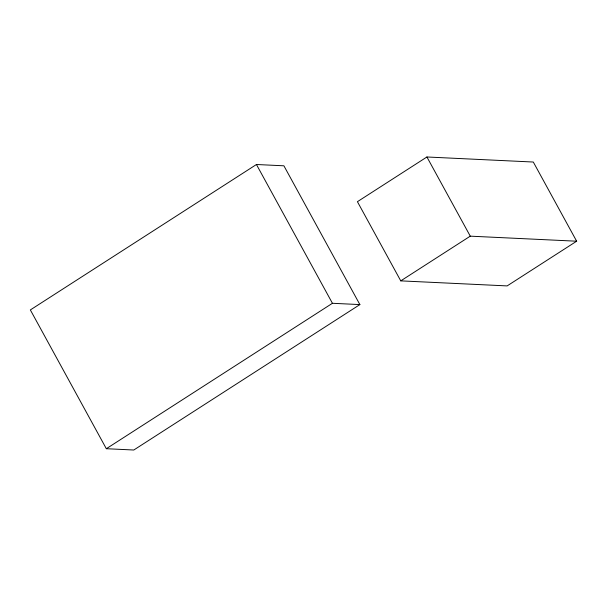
<?xml version="1.0" encoding="UTF-8"?>
<svg xmlns="http://www.w3.org/2000/svg" width="607" height="607" viewBox="0 0 607 607"><rect width="100%" height="100%" fill="white"/><g stroke="black" fill="none" stroke-linecap="round" stroke-linejoin="round"><path stroke-width="0.91" d="M256.442 164.505L30.35 309.927L106.331 448.71L133.79 450.015L359.883 304.593L283.901 165.802L256.442 164.505L332.431 303.288L359.883 304.593M426.918 156.985L357.417 201.691L400.764 280.866L507.141 285.912L576.65 241.207L533.303 162.031L426.918 156.985L470.266 236.161L576.65 241.207M106.331 448.71L332.431 303.288M400.764 280.866L470.266 236.161"/></g></svg>
